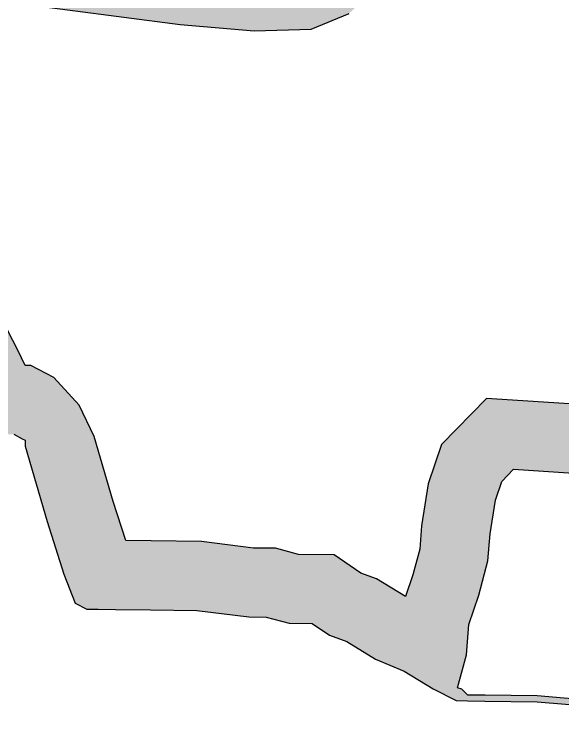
# Model space of a CAD drawing. Header units: metres. Extents: x 266352 to 301042, y 2101789 to 2138568.
# Drawn here: x 273031.1 to 273408.3, y 2131914.2 to 2132396.4 of the extents above; entities that cross this region are included whole.
import ezdxf

# ---------------------------------------------------------------- set-up
doc = ezdxf.new("R2010")
doc.units = ezdxf.units.M
doc.layers.add('MANGROOVE BUFFER ZONE', color=120, linetype='Continuous')

msp = doc.modelspace()

# ---------------------------------------------------------------- hatches: boundary and pattern name
at = {"layer": 'MANGROOVE BUFFER ZONE'}
h = msp.add_hatch(dxfattribs=at)
h.set_pattern_fill('GRASS', color=256, scale=0.59672345, angle=-0.7340003)
h.paths.add_polyline_path([(273150.43, 2132436.37), (272880.37, 2132471.66), (272848.6, 2132476.04), (272840.59, 2132472.17), (272836.57, 2132468.24), (272836.51, 2132464.26), (272832.49, 2132460.33), (272828.41, 2132452.43), (272824.17, 2132432.59), (272824.02, 2132420.65), (272823.92, 2132412.7), (272827.79, 2132404.69), (272835.55, 2132388.68), (272855.08, 2132360.57), (272890.01, 2132292.49), (272909.59, 2132268.36), (272928.97, 2132228.33), (272940.54, 2132200.33), (272948.45, 2132196.25), (272956.4, 2132196.14), (272960.38, 2132196.09), (272964.36, 2132196.04), (272968.34, 2132195.99), (272968.28, 2132192.01), (272968.23, 2132188.04), (272991.54, 2132143.97), (273007.04, 2132111.94), (273010.97, 2132107.91), (273022.9, 2132107.76), (273030.86, 2132107.66), (273036.68, 2132104.65), (273038.76, 2132103.58), (273038.71, 2132099.6), (273053.96, 2132047.68), (273065.43, 2132011.72), (273073.13, 2131991.73), (273081.03, 2131987.65), (273088.99, 2131987.55), (273100.92, 2131987.39), (273124.79, 2131987.09), (273156.61, 2131986.68), (273192.35, 2131982.24), (273204.29, 2131982.09), (273220.15, 2131977.91), (273236.06, 2131977.71), (273247.89, 2131969.6), (273259.77, 2131965.47), (273279.5, 2131953.28), (273299.29, 2131945.07), (273319.02, 2131932.88), (273334.83, 2131924.72), (273342.79, 2131924.61), (273354.72, 2131924.46), (273390.52, 2131924), (273446.15, 2131919.31), (273533.61, 2131914.21), (273533.66, 2131918.19), (273446.2, 2131923.29), (273390.57, 2131927.98), (273354.77, 2131928.44), (273342.84, 2131928.59), (273338.91, 2131932.62), (273335.85, 2131933.43), (273342.04, 2131956.09), (273343.57, 2131977.12), (273350.57, 2131997.23), (273356.77, 2132020.73), (273358.27, 2132039.23), (273361.94, 2132062.33), (273366.32, 2132075.33), (273374.43, 2132083.64), (273415.64, 2132080.96), (273527.81, 2132050.6), (273596.86, 2132034.26), (273619.76, 2132037.32), (273631.43, 2132056.66), (273679.66, 2132194.71), (273706.59, 2132249.47), (273715.59, 2132267.92), (273806.76, 2132454.84), (273811.38, 2132464.94), (273774.13, 2132479.42), (273770.69, 2132472.2), (273753.47, 2132440.16), (273740.65, 2132436.3), (273740.86, 2132453.09), (273753.94, 2132487.27), (273709.79, 2132504.43), (273693.61, 2132462.14), (273699.47, 2132423.3), (273726.67, 2132400.64), (273717.48, 2132379.84), (273673.02, 2132288.69), (273664.05, 2132270.3), (273635.89, 2132213.04), (273590.93, 2132084.34), (273539.45, 2132096.52), (273423.44, 2132127.92), (273355.74, 2132132.32), (273324.88, 2132100.68), (273315.78, 2132073.69), (273311.21, 2132044.86), (273309.9, 2132028.74), (273305.24, 2132011.07), (273300.08, 2131996.24), (273280.23, 2132008.5), (273269.43, 2132012.25), (273251, 2132024.88), (273226.58, 2132025.2), (273210.72, 2132029.38), (273195.58, 2132029.57), (273159.84, 2132034.01), (273125.39, 2132034.45), (273107.82, 2132034.68), (273099.25, 2132061.55), (273086.16, 2132106.11), (273075.94, 2132127.58), (273058.41, 2132146.74), (273042.64, 2132154.88), (273038.86, 2132154.92), (273033.8, 2132165.37), (273015.75, 2132199.5), (273000.15, 2132228.8), (272974.04, 2132243.29), (272972.21, 2132247.71), (272949.83, 2132293.95), (272929.9, 2132318.5), (272895.78, 2132385.01), (272876.56, 2132412.66), (272870.49, 2132425.21), (272874.06, 2132424.71), (273145.24, 2132389.28), (273196.06, 2132384.71), (273235.33, 2132386.04), (273261.29, 2132396.71), (273284.27, 2132418), (273202.09, 2132431.73)])

# ---------------------------------------------------------------- linework, layer by layer
for points in [[(272874.06, 2132424.71), (273145.24, 2132389.28), (273196.06, 2132384.71), (273235.33, 2132386.04), (273261.29, 2132396.71)], [(273423.44, 2132127.92), (273355.74, 2132132.32), (273324.88, 2132100.68), (273315.78, 2132073.69), (273311.21, 2132044.86), (273309.9, 2132028.74), (273305.24, 2132011.07), (273300.08, 2131996.24), (273280.23, 2132008.5), (273269.43, 2132012.25), (273251, 2132024.88), (273226.58, 2132025.2), (273210.72, 2132029.38), (273195.58, 2132029.57), (273159.84, 2132034.01), (273125.39, 2132034.45), (273107.82, 2132034.68), (273099.25, 2132061.55), (273086.16, 2132106.11), (273075.94, 2132127.58), (273058.41, 2132146.74), (273042.64, 2132154.88), (273038.86, 2132154.92), (273033.8, 2132165.37), (273015.75, 2132199.5)], [(273030.86, 2132107.66), (273036.68, 2132104.65), (273038.76, 2132103.58), (273038.71, 2132099.6), (273053.96, 2132047.68), (273065.43, 2132011.72), (273073.13, 2131991.73), (273081.03, 2131987.65), (273088.99, 2131987.55), (273100.92, 2131987.39), (273124.79, 2131987.09), (273156.61, 2131986.68), (273192.35, 2131982.24), (273204.29, 2131982.09), (273220.15, 2131977.91), (273236.06, 2131977.71), (273247.89, 2131969.6), (273259.77, 2131965.47), (273279.5, 2131953.28), (273299.29, 2131945.07), (273319.02, 2131932.88), (273334.83, 2131924.72), (273342.79, 2131924.61), (273354.72, 2131924.46), (273390.52, 2131924), (273446.15, 2131919.31)], [(273446.2, 2131923.29), (273390.57, 2131927.98), (273354.77, 2131928.44), (273342.84, 2131928.59), (273338.91, 2131932.62), (273335.85, 2131933.43), (273342.04, 2131956.09), (273343.57, 2131977.12), (273350.57, 2131997.23), (273356.77, 2132020.73), (273358.27, 2132039.23), (273361.94, 2132062.33), (273366.32, 2132075.33), (273374.43, 2132083.64), (273415.64, 2132080.96)]]:
    msp.add_lwpolyline(points, dxfattribs=at)

doc.saveas('drawing.dxf')
